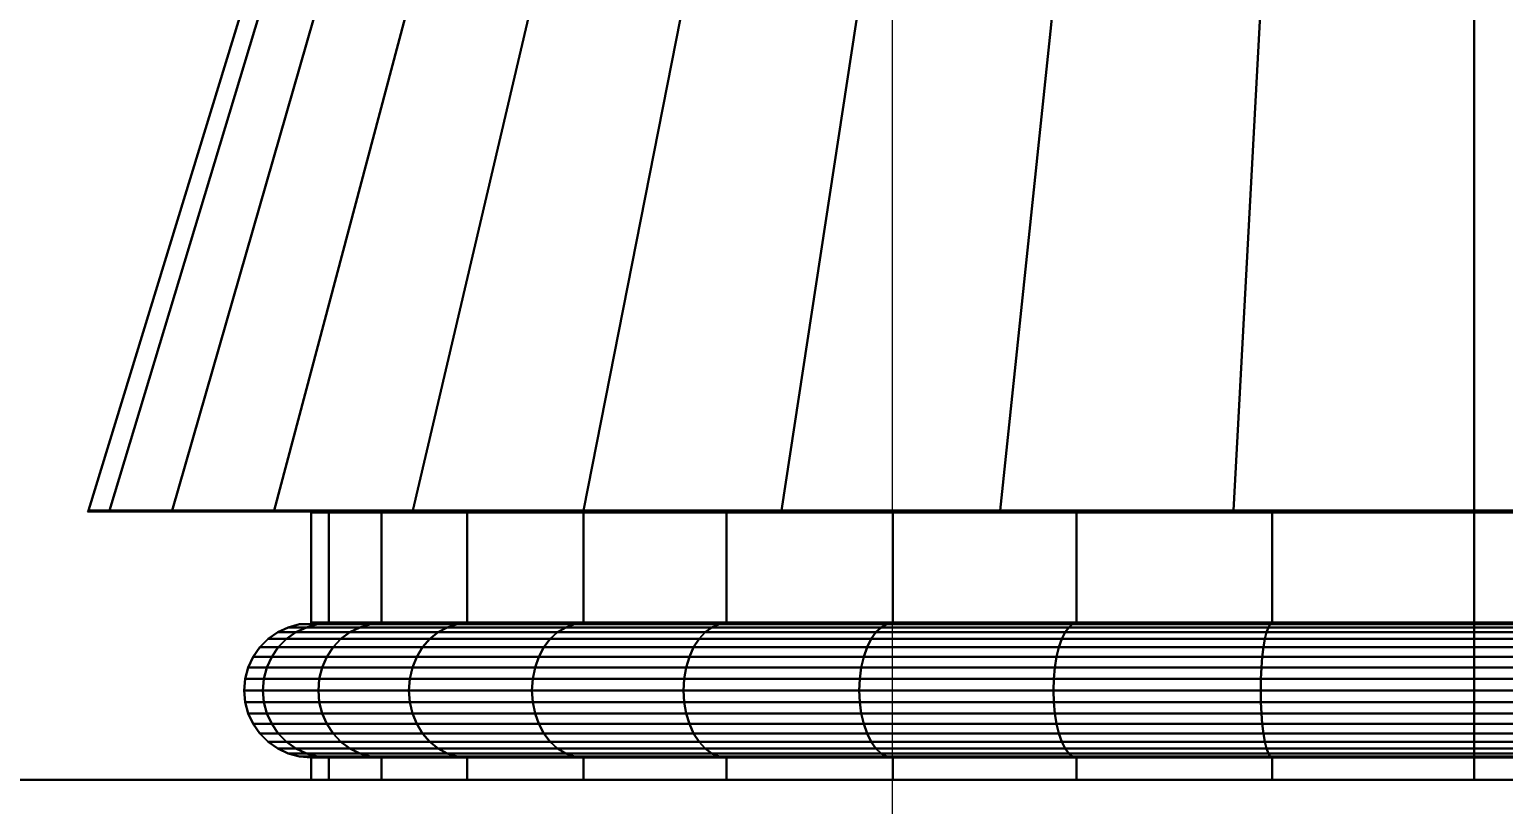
# Model space of a CAD drawing. Header units: millimetres. Extents: x 4647 to 73915, y -13612 to -8141.
# Drawn here: x 11935.33 to 11951.8, y -10366.32 to -10357.66 of the extents above; entities that cross this region are included whole.
import ezdxf
from ezdxf.enums import TextEntityAlignment as Align

# ---------------------------------------------------------------- set-up
doc = ezdxf.new("R2010")
doc.units = ezdxf.units.MM
doc.linetypes.add('Kropki i Kreski', pattern=[67.027776, 35.277777, -17.638888, 0, -14.111111])
doc.layers.add('a_wymiary', color=250, linetype='Continuous', lineweight=9)
doc.layers.add('Konstrukcja - Siatka mod_Nr_Pióra__1', color=7, linetype='Continuous', lineweight=5)
doc.layers.add('Konstrukcja - Ogólne', color=7, linetype='Continuous')
doc.layers.add('Konstrukcja - Siatka mod', color=7, linetype='Continuous')
doc.layers.add('Konstrukcja - Siatka mod_Nr_Pióra__4', color=7, linetype='Continuous', lineweight=5, true_color=0x029e21)
doc.styles.add('GENERATED_STYLE_1', font='arialbd.ttf')
doc.styles.get("Standard").update_dxf_attribs({"font": 'arial.ttf'})
doc.dimstyles.new('1-100', dxfattribs={"dimtxt": 13, "dimasz": 15, "dimexe": 10, "dimexo": 20, "dimgap": 5, "dimtad": 1, "dimdec": 1, "dimrnd": 0.5, "dimtxsty": 'Standard', "dimblk": 'ARCHTICK', "dimcen": 0.09, "dimdle": 10, "dimadec": 0, "dimazin": 0, "dimtfac": 1, "dimtdec": 1, "dimtofl": 0, "dimtmove": 0, "dimatfit": 3, "dimfxl": 10, "dimfxlon": 1, "dimtolj": 1, "dimtzin": 0, "dimarcsym": 0})

# ---------------------------------------------------------------- blocks, each defined once
blk = doc.blocks.new('Standardowy znacznik siatki_2')
at = {"layer": 'Konstrukcja - Siatka mod_Nr_Pióra__4', "linetype": 'Kropki i Kreski'}
blk.add_line((268.514, 0), (1533.183, 0), dxfattribs=at)
at = {"layer": 'Konstrukcja - Siatka mod_Nr_Pióra__1', "style": 'GENERATED_STYLE_1'}
blk.add_attdef('AC_MarkerText_1', text='', height=18, dxfattribs=at).set_placement((-28.887, -13.291), align=Align.BOTTOM_LEFT)
blk = doc.blocks.new('_ArchTick')
at = {"color": 0, "linetype": 'ByBlock', "const_width": 0.15}
blk.add_lwpolyline([(-0.5, -0.5), (0.5, 0.5)], dxfattribs=at)
blk = doc.blocks.new('*D802')
at = {"layer": 'a_wymiary', "color": 0, "lineweight": -2, "transparency": 16777216}
for p, q in [((11649.001, -10180.912), (11649.001, -10150.912)), ((12748.981, -10180.912), (12748.981, -10150.912)), ((11639.001, -10160.912), (12758.981, -10160.912))]:
    blk.add_line(p, q, dxfattribs=at)
at = {"layer": 'DEFPOINTS', "color": 0, "transparency": 16777216}
for p in [(12748.981, -10160.912), (11649.001, -10687.406), (12748.981, -10687.406)]:
    blk.add_point(p, dxfattribs=at)
at = {"layer": 'a_wymiary', "color": 0, "lineweight": -2, "transparency": 16777216, "xscale": 15, "yscale": 15, "zscale": 15, "rotation": 180}
blk.add_blockref('_ArchTick', (11649.001, -10160.912), dxfattribs=at)
at = {"layer": 'a_wymiary', "color": 0, "lineweight": -2, "transparency": 16777216, "xscale": 15, "yscale": 15, "zscale": 15}
blk.add_blockref('_ArchTick', (12748.981, -10160.912), dxfattribs=at)
at = {"layer": 'a_wymiary', "color": 0, "transparency": 16777216, "insert": (12198.991, -10149.275), "char_height": 13, "attachment_point": 5}
blk.add_mtext('\\A1;1100', dxfattribs=at)
blk = doc.blocks.new('*D803')
at = {"layer": 'a_wymiary', "color": 0, "lineweight": -2, "transparency": 16777216}
for p, q in [((11731.481, -10212.506), (11731.481, -10182.506)), ((12666.481, -10212.506), (12666.481, -10182.506)), ((11721.481, -10192.506), (12676.481, -10192.506))]:
    blk.add_line(p, q, dxfattribs=at)
at = {"layer": 'DEFPOINTS', "color": 0, "transparency": 16777216}
for p in [(12666.481, -10192.506), (11731.481, -10669.569), (12666.481, -10669.569)]:
    blk.add_point(p, dxfattribs=at)
at = {"layer": 'a_wymiary', "color": 0, "lineweight": -2, "transparency": 16777216, "xscale": 15, "yscale": 15, "zscale": 15, "rotation": 180}
blk.add_blockref('_ArchTick', (11731.481, -10192.506), dxfattribs=at)
at = {"layer": 'a_wymiary', "color": 0, "lineweight": -2, "transparency": 16777216, "xscale": 15, "yscale": 15, "zscale": 15}
blk.add_blockref('_ArchTick', (12666.481, -10192.506), dxfattribs=at)
at = {"layer": 'a_wymiary', "color": 0, "transparency": 16777216, "insert": (12198.981, -10180.864), "char_height": 13, "attachment_point": 5}
blk.add_mtext('\\A1;935', dxfattribs=at)

msp = doc.modelspace()

# ---------------------------------------------------------------- linework, layer by layer
for p, q in [((11939.967, -10350.054), (11935.987, -10363.034)), ((11940.142, -10350.054), (11936.222, -10363.034)), ((11936.222, -10363.034), (11940.142, -10350.054)), ((11940.661, -10350.054), (11936.921, -10363.034)), ((11936.921, -10363.034), (11940.661, -10350.054)), ((11941.509, -10350.054), (11938.062, -10363.034)), ((11938.062, -10363.034), (11941.509, -10350.054)), ((11942.659, -10350.054), (11939.611, -10363.034)), ((11939.611, -10363.034), (11942.659, -10350.054)), ((11944.078, -10350.054), (11941.52, -10363.034)), ((11941.52, -10363.034), (11944.078, -10350.054)), ((11945.722, -10350.054), (11943.732, -10363.034)), ((11943.732, -10363.034), (11945.722, -10350.054)), ((11947.54, -10350.054), (11946.179, -10363.034)), ((11946.179, -10363.034), (11947.54, -10350.054)), ((11948.787, -10363.034), (11949.478, -10350.054)), ((11949.478, -10350.054), (11948.787, -10363.034)), ((11951.477, -10363.034), (11951.477, -10350.054)), ((11951.477, -10350.054), (11951.477, -10363.034)), ((11935.987, -10363.034), (11935.977, -10363.044)), ((11935.977, -10363.044), (11936.212, -10363.044)), ((11936.222, -10363.034), (11935.987, -10363.034)), ((11935.987, -10363.034), (11936.222, -10363.034)), ((11936.222, -10363.034), (11936.212, -10363.044)), ((11936.212, -10363.044), (11936.222, -10363.034)), ((11936.212, -10363.044), (11936.911, -10363.044)), ((11936.921, -10363.034), (11936.222, -10363.034)), ((11936.222, -10363.034), (11936.921, -10363.034)), ((11936.921, -10363.034), (11936.911, -10363.044)), ((11936.911, -10363.044), (11936.921, -10363.034)), ((11936.911, -10363.044), (11938.053, -10363.044)), ((11938.062, -10363.034), (11936.921, -10363.034)), ((11936.921, -10363.034), (11938.062, -10363.034)), ((11938.062, -10363.034), (11938.053, -10363.044)), ((11938.053, -10363.044), (11938.062, -10363.034)), ((11938.053, -10363.044), (11939.603, -10363.044)), ((11939.611, -10363.034), (11938.062, -10363.034)), ((11938.062, -10363.034), (11939.611, -10363.034)), ((11938.674, -10363.044), (11938.477, -10363.044)), ((11938.477, -10363.044), (11938.477, -10363.054)), ((11938.674, -10363.054), (11938.477, -10363.054)), ((11938.477, -10363.054), (11938.477, -10364.284)), ((11938.477, -10363.054), (11938.674, -10363.054)), ((11939.261, -10363.044), (11938.674, -10363.044)), ((11938.674, -10363.044), (11938.674, -10363.054)), ((11938.674, -10363.054), (11938.674, -10363.044)), ((11939.261, -10363.054), (11938.674, -10363.054)), ((11938.674, -10363.054), (11938.674, -10364.284)), ((11938.674, -10364.284), (11938.674, -10363.054)), ((11938.674, -10363.054), (11939.261, -10363.054)), ((11940.218, -10363.044), (11939.261, -10363.044)), ((11939.261, -10363.044), (11939.261, -10363.054)), ((11939.261, -10363.054), (11939.261, -10363.044)), ((11940.218, -10363.054), (11939.261, -10363.054)), ((11939.261, -10363.054), (11939.261, -10364.284)), ((11939.261, -10364.284), (11939.261, -10363.054)), ((11939.261, -10363.054), (11940.218, -10363.054)), ((11939.611, -10363.034), (11939.603, -10363.044)), ((11939.603, -10363.044), (11939.611, -10363.034)), ((11939.603, -10363.044), (11941.513, -10363.044)), ((11941.52, -10363.034), (11939.611, -10363.034)), ((11939.611, -10363.034), (11941.52, -10363.034)), ((11941.518, -10363.044), (11940.218, -10363.044)), ((11940.218, -10363.044), (11940.218, -10363.054)), ((11940.218, -10363.054), (11940.218, -10363.044)), ((11941.518, -10363.054), (11940.218, -10363.054)), ((11940.218, -10363.054), (11940.218, -10364.284)), ((11940.218, -10364.284), (11940.218, -10363.054)), ((11940.218, -10363.054), (11941.518, -10363.054)), ((11941.52, -10363.034), (11941.513, -10363.044)), ((11941.513, -10363.044), (11941.52, -10363.034)), ((11941.513, -10363.044), (11943.727, -10363.044)), ((11943.12, -10363.044), (11941.518, -10363.044)), ((11941.518, -10363.044), (11941.518, -10363.054)), ((11941.518, -10363.054), (11941.518, -10363.044)), ((11943.12, -10363.054), (11941.518, -10363.054)), ((11941.518, -10363.054), (11941.518, -10364.284)), ((11941.518, -10364.284), (11941.518, -10363.054)), ((11941.518, -10363.054), (11943.12, -10363.054)), ((11943.732, -10363.034), (11941.52, -10363.034)), ((11941.52, -10363.034), (11943.732, -10363.034)), ((11944.977, -10363.044), (11943.12, -10363.044)), ((11943.12, -10363.044), (11943.12, -10363.054)), ((11943.12, -10363.054), (11943.12, -10363.044)), ((11944.977, -10363.054), (11943.12, -10363.054)), ((11943.12, -10363.054), (11943.12, -10364.284)), ((11943.12, -10364.284), (11943.12, -10363.054)), ((11943.12, -10363.054), (11944.977, -10363.054)), ((11943.732, -10363.034), (11943.727, -10363.044)), ((11943.727, -10363.044), (11943.732, -10363.034)), ((11943.727, -10363.044), (11946.175, -10363.044)), ((11946.179, -10363.034), (11943.732, -10363.034)), ((11943.732, -10363.034), (11946.179, -10363.034)), ((11947.03, -10363.044), (11944.977, -10363.044)), ((11944.977, -10363.044), (11944.977, -10363.054)), ((11944.977, -10363.054), (11944.977, -10363.044)), ((11947.03, -10363.054), (11944.977, -10363.054)), ((11944.977, -10363.054), (11944.977, -10364.284)), ((11944.977, -10364.284), (11944.977, -10363.054)), ((11944.977, -10363.054), (11947.03, -10363.054)), ((11946.179, -10363.034), (11946.175, -10363.044)), ((11946.175, -10363.044), (11946.179, -10363.034)), ((11946.175, -10363.044), (11948.785, -10363.044)), ((11948.787, -10363.034), (11946.179, -10363.034)), ((11946.179, -10363.034), (11948.787, -10363.034)), ((11949.219, -10363.044), (11947.03, -10363.044)), ((11947.03, -10363.044), (11947.03, -10363.054)), ((11947.03, -10363.054), (11947.03, -10363.044)), ((11949.219, -10363.054), (11947.03, -10363.054)), ((11947.03, -10363.054), (11947.03, -10364.284)), ((11947.03, -10364.284), (11947.03, -10363.054)), ((11947.03, -10363.054), (11949.219, -10363.054)), ((11948.785, -10363.044), (11948.787, -10363.034)), ((11948.787, -10363.034), (11948.785, -10363.044)), ((11948.785, -10363.044), (11951.477, -10363.044)), ((11951.477, -10363.034), (11948.787, -10363.034)), ((11948.787, -10363.034), (11951.477, -10363.034)), ((11949.219, -10363.054), (11949.219, -10363.044)), ((11951.477, -10363.044), (11949.219, -10363.044)), ((11949.219, -10363.044), (11949.219, -10363.054)), ((11949.219, -10364.284), (11949.219, -10363.054)), ((11951.477, -10363.054), (11949.219, -10363.054)), ((11949.219, -10363.054), (11949.219, -10364.284)), ((11949.219, -10363.054), (11951.477, -10363.054)), ((11951.477, -10363.044), (11951.477, -10363.034)), ((11954.166, -10363.034), (11951.477, -10363.034)), ((11951.477, -10363.034), (11951.477, -10363.044)), ((11951.477, -10363.034), (11954.166, -10363.034)), ((11951.477, -10363.054), (11951.477, -10363.044)), ((11953.734, -10363.044), (11951.477, -10363.044)), ((11951.477, -10363.044), (11951.477, -10363.054)), ((11951.477, -10363.044), (11954.168, -10363.044)), ((11951.477, -10364.284), (11951.477, -10363.054)), ((11953.734, -10363.054), (11951.477, -10363.054)), ((11951.477, -10363.054), (11951.477, -10364.284)), ((11951.477, -10363.054), (11953.734, -10363.054)), ((11938.346, -10364.305), (11938.22, -10364.339)), ((11938.467, -10364.304), (11938.346, -10364.305)), ((11938.546, -10364.305), (11938.346, -10364.305)), ((11938.346, -10364.305), (11938.546, -10364.305)), ((11938.546, -10364.305), (11938.422, -10364.339)), ((11938.422, -10364.339), (11938.546, -10364.305)), ((11938.477, -10364.294), (11938.467, -10364.304)), ((11938.664, -10364.304), (11938.467, -10364.304)), ((11938.467, -10364.304), (11938.664, -10364.304)), ((11938.674, -10364.284), (11938.477, -10364.284)), ((11938.477, -10364.284), (11938.477, -10364.294)), ((11938.477, -10364.284), (11938.674, -10364.284)), ((11938.674, -10364.294), (11938.477, -10364.294)), ((11938.477, -10364.294), (11938.674, -10364.294)), ((11938.664, -10364.304), (11938.546, -10364.305)), ((11938.546, -10364.305), (11938.664, -10364.304)), ((11939.138, -10364.305), (11938.546, -10364.305)), ((11938.546, -10364.305), (11939.138, -10364.305)), ((11938.674, -10364.294), (11938.664, -10364.304)), ((11938.664, -10364.304), (11938.674, -10364.294)), ((11939.251, -10364.304), (11938.664, -10364.304)), ((11938.664, -10364.304), (11939.251, -10364.304)), ((11939.261, -10364.284), (11938.674, -10364.284)), ((11938.674, -10364.284), (11938.674, -10364.294)), ((11938.674, -10364.294), (11938.674, -10364.284)), ((11938.674, -10364.284), (11939.261, -10364.284)), ((11939.261, -10364.294), (11938.674, -10364.294)), ((11938.674, -10364.294), (11939.261, -10364.294)), ((11939.138, -10364.305), (11939.02, -10364.339)), ((11939.02, -10364.339), (11939.138, -10364.305)), ((11939.251, -10364.304), (11939.138, -10364.305)), ((11939.138, -10364.305), (11939.251, -10364.304)), ((11940.106, -10364.305), (11939.138, -10364.305)), ((11939.138, -10364.305), (11940.106, -10364.305)), ((11939.261, -10364.294), (11939.251, -10364.304)), ((11939.251, -10364.304), (11939.261, -10364.294)), ((11940.21, -10364.304), (11939.251, -10364.304)), ((11939.251, -10364.304), (11940.21, -10364.304)), ((11940.218, -10364.284), (11939.261, -10364.284)), ((11939.261, -10364.284), (11939.261, -10364.294)), ((11939.261, -10364.294), (11939.261, -10364.284)), ((11939.261, -10364.284), (11940.218, -10364.284)), ((11940.218, -10364.294), (11939.261, -10364.294)), ((11939.261, -10364.294), (11940.218, -10364.294)), ((11940.106, -10364.305), (11939.996, -10364.339)), ((11939.996, -10364.339), (11940.106, -10364.305)), ((11940.21, -10364.304), (11940.106, -10364.305)), ((11940.106, -10364.305), (11940.21, -10364.304)), ((11941.418, -10364.305), (11940.106, -10364.305)), ((11940.106, -10364.305), (11941.418, -10364.305)), ((11940.218, -10364.294), (11940.21, -10364.304)), ((11940.21, -10364.304), (11940.218, -10364.294)), ((11941.51, -10364.304), (11940.21, -10364.304)), ((11940.21, -10364.304), (11941.51, -10364.304)), ((11941.518, -10364.284), (11940.218, -10364.284)), ((11940.218, -10364.284), (11940.218, -10364.294)), ((11940.218, -10364.294), (11940.218, -10364.284)), ((11940.218, -10364.284), (11941.518, -10364.284)), ((11941.518, -10364.294), (11940.218, -10364.294)), ((11940.218, -10364.294), (11941.518, -10364.294)), ((11941.418, -10364.305), (11941.322, -10364.339)), ((11941.322, -10364.339), (11941.418, -10364.305)), ((11941.51, -10364.304), (11941.418, -10364.305)), ((11941.418, -10364.305), (11941.51, -10364.304)), ((11943.037, -10364.305), (11941.418, -10364.305)), ((11941.418, -10364.305), (11943.037, -10364.305)), ((11941.518, -10364.294), (11941.51, -10364.304)), ((11941.51, -10364.304), (11941.518, -10364.294)), ((11943.114, -10364.304), (11941.51, -10364.304)), ((11941.51, -10364.304), (11943.114, -10364.304)), ((11943.12, -10364.284), (11941.518, -10364.284)), ((11941.518, -10364.284), (11941.518, -10364.294)), ((11941.518, -10364.294), (11941.518, -10364.284)), ((11941.518, -10364.284), (11943.12, -10364.284)), ((11943.12, -10364.294), (11941.518, -10364.294)), ((11941.518, -10364.294), (11943.12, -10364.294)), ((11943.037, -10364.305), (11942.956, -10364.339)), ((11942.956, -10364.339), (11943.037, -10364.305)), ((11943.114, -10364.304), (11943.037, -10364.305)), ((11943.037, -10364.305), (11943.114, -10364.304)), ((11944.912, -10364.305), (11943.037, -10364.305)), ((11943.037, -10364.305), (11944.912, -10364.305)), ((11943.12, -10364.294), (11943.114, -10364.304)), ((11943.114, -10364.304), (11943.12, -10364.294)), ((11944.972, -10364.304), (11943.114, -10364.304)), ((11943.114, -10364.304), (11944.972, -10364.304)), ((11944.977, -10364.284), (11943.12, -10364.284)), ((11943.12, -10364.284), (11943.12, -10364.294)), ((11943.12, -10364.294), (11943.12, -10364.284)), ((11943.12, -10364.284), (11944.977, -10364.284)), ((11944.977, -10364.294), (11943.12, -10364.294)), ((11943.12, -10364.294), (11944.977, -10364.294)), ((11944.912, -10364.305), (11944.848, -10364.339)), ((11944.848, -10364.339), (11944.912, -10364.305)), ((11944.972, -10364.304), (11944.912, -10364.305)), ((11944.912, -10364.305), (11944.972, -10364.304)), ((11946.986, -10364.305), (11944.912, -10364.305)), ((11944.912, -10364.305), (11946.986, -10364.305)), ((11944.977, -10364.294), (11944.972, -10364.304)), ((11944.972, -10364.304), (11944.977, -10364.294)), ((11947.027, -10364.304), (11944.972, -10364.304)), ((11944.972, -10364.304), (11947.027, -10364.304)), ((11947.03, -10364.284), (11944.977, -10364.284)), ((11944.977, -10364.284), (11944.977, -10364.294)), ((11944.977, -10364.294), (11944.977, -10364.284)), ((11944.977, -10364.284), (11947.03, -10364.284)), ((11947.03, -10364.294), (11944.977, -10364.294)), ((11944.977, -10364.294), (11947.03, -10364.294)), ((11946.986, -10364.305), (11946.943, -10364.339)), ((11946.943, -10364.339), (11946.986, -10364.305)), ((11947.027, -10364.304), (11946.986, -10364.305)), ((11946.986, -10364.305), (11947.027, -10364.304)), ((11949.197, -10364.305), (11946.986, -10364.305)), ((11946.986, -10364.305), (11949.197, -10364.305)), ((11947.03, -10364.294), (11947.027, -10364.304)), ((11947.027, -10364.304), (11947.03, -10364.294)), ((11949.217, -10364.304), (11947.027, -10364.304)), ((11947.027, -10364.304), (11949.217, -10364.304)), ((11949.219, -10364.284), (11947.03, -10364.284)), ((11947.03, -10364.284), (11947.03, -10364.294)), ((11947.03, -10364.294), (11947.03, -10364.284)), ((11947.03, -10364.284), (11949.219, -10364.284)), ((11949.219, -10364.294), (11947.03, -10364.294)), ((11947.03, -10364.294), (11949.219, -10364.294)), ((11949.175, -10364.339), (11949.197, -10364.305)), ((11949.197, -10364.305), (11949.175, -10364.339)), ((11949.197, -10364.305), (11949.217, -10364.304)), ((11949.217, -10364.304), (11949.197, -10364.305)), ((11951.477, -10364.305), (11949.197, -10364.305)), ((11949.197, -10364.305), (11951.477, -10364.305)), ((11949.217, -10364.304), (11949.219, -10364.294)), ((11949.219, -10364.294), (11949.217, -10364.304)), ((11951.477, -10364.304), (11949.217, -10364.304)), ((11949.217, -10364.304), (11951.477, -10364.304)), ((11949.219, -10364.294), (11949.219, -10364.284)), ((11951.477, -10364.284), (11949.219, -10364.284)), ((11949.219, -10364.284), (11949.219, -10364.294)), ((11949.219, -10364.284), (11951.477, -10364.284)), ((11951.477, -10364.294), (11949.219, -10364.294)), ((11949.219, -10364.294), (11951.477, -10364.294)), ((11951.477, -10364.294), (11951.477, -10364.284)), ((11953.734, -10364.284), (11951.477, -10364.284)), ((11951.477, -10364.284), (11951.477, -10364.294)), ((11951.477, -10364.284), (11953.734, -10364.284)), ((11951.477, -10364.304), (11951.477, -10364.294)), ((11953.734, -10364.294), (11951.477, -10364.294)), ((11951.477, -10364.294), (11951.477, -10364.304)), ((11951.477, -10364.294), (11953.734, -10364.294)), ((11951.477, -10364.305), (11951.477, -10364.304)), ((11953.736, -10364.304), (11951.477, -10364.304)), ((11951.477, -10364.304), (11951.477, -10364.305)), ((11951.477, -10364.304), (11953.736, -10364.304)), ((11951.477, -10364.339), (11951.477, -10364.305)), ((11953.757, -10364.305), (11951.477, -10364.305)), ((11951.477, -10364.305), (11951.477, -10364.339)), ((11951.477, -10364.305), (11953.757, -10364.305)), ((11937.995, -10364.469), (11937.902, -10364.561)), ((11938.102, -10364.394), (11937.995, -10364.469)), ((11937.995, -10364.469), (11938.199, -10364.469)), ((11938.199, -10364.469), (11937.995, -10364.469)), ((11938.22, -10364.339), (11938.102, -10364.394)), ((11938.102, -10364.394), (11938.305, -10364.394)), ((11938.305, -10364.394), (11938.102, -10364.394)), ((11938.108, -10364.561), (11938.199, -10364.469)), ((11938.199, -10364.469), (11938.108, -10364.561)), ((11938.199, -10364.469), (11938.305, -10364.394)), ((11938.305, -10364.394), (11938.199, -10364.469)), ((11938.199, -10364.469), (11938.808, -10364.469)), ((11938.808, -10364.469), (11938.199, -10364.469)), ((11938.422, -10364.339), (11938.22, -10364.339)), ((11938.22, -10364.339), (11938.422, -10364.339)), ((11938.305, -10364.394), (11938.422, -10364.339)), ((11938.422, -10364.339), (11938.305, -10364.394)), ((11938.305, -10364.394), (11938.908, -10364.394)), ((11938.908, -10364.394), (11938.305, -10364.394)), ((11939.02, -10364.339), (11938.422, -10364.339)), ((11938.422, -10364.339), (11939.02, -10364.339)), ((11938.721, -10364.561), (11938.808, -10364.469)), ((11938.808, -10364.469), (11938.721, -10364.561)), ((11938.808, -10364.469), (11938.908, -10364.394)), ((11938.908, -10364.394), (11938.808, -10364.469)), ((11938.808, -10364.469), (11939.801, -10364.469)), ((11939.801, -10364.469), (11938.808, -10364.469)), ((11938.908, -10364.394), (11939.02, -10364.339)), ((11939.02, -10364.339), (11938.908, -10364.394)), ((11938.908, -10364.394), (11939.894, -10364.394)), ((11939.894, -10364.394), (11938.908, -10364.394)), ((11939.996, -10364.339), (11939.02, -10364.339)), ((11939.02, -10364.339), (11939.996, -10364.339)), ((11939.721, -10364.561), (11939.801, -10364.469)), ((11939.801, -10364.469), (11939.721, -10364.561)), ((11939.801, -10364.469), (11939.894, -10364.394)), ((11939.894, -10364.394), (11939.801, -10364.469)), ((11939.801, -10364.469), (11941.149, -10364.469)), ((11941.149, -10364.469), (11939.801, -10364.469)), ((11939.894, -10364.394), (11939.996, -10364.339)), ((11939.996, -10364.339), (11939.894, -10364.394)), ((11939.894, -10364.394), (11941.231, -10364.394)), ((11941.231, -10364.394), (11939.894, -10364.394)), ((11941.322, -10364.339), (11939.996, -10364.339)), ((11939.996, -10364.339), (11941.322, -10364.339)), ((11941.078, -10364.561), (11941.149, -10364.469)), ((11941.149, -10364.469), (11941.078, -10364.561)), ((11941.149, -10364.469), (11941.231, -10364.394)), ((11941.231, -10364.394), (11941.149, -10364.469)), ((11941.149, -10364.469), (11942.811, -10364.469)), ((11942.811, -10364.469), (11941.149, -10364.469)), ((11941.231, -10364.394), (11941.322, -10364.339)), ((11941.322, -10364.339), (11941.231, -10364.394)), ((11941.231, -10364.394), (11942.879, -10364.394)), ((11942.879, -10364.394), (11941.231, -10364.394)), ((11942.956, -10364.339), (11941.322, -10364.339)), ((11941.322, -10364.339), (11942.956, -10364.339)), ((11942.751, -10364.561), (11942.811, -10364.469)), ((11942.811, -10364.469), (11942.751, -10364.561)), ((11942.811, -10364.469), (11942.879, -10364.394)), ((11942.879, -10364.394), (11942.811, -10364.469)), ((11942.811, -10364.469), (11944.736, -10364.469)), ((11944.736, -10364.469), (11942.811, -10364.469)), ((11942.879, -10364.394), (11942.956, -10364.339)), ((11942.956, -10364.339), (11942.879, -10364.394)), ((11942.879, -10364.394), (11944.789, -10364.394)), ((11944.789, -10364.394), (11942.879, -10364.394)), ((11944.848, -10364.339), (11942.956, -10364.339)), ((11942.956, -10364.339), (11944.848, -10364.339)), ((11944.689, -10364.561), (11944.736, -10364.469)), ((11944.736, -10364.469), (11944.689, -10364.561)), ((11944.736, -10364.469), (11944.789, -10364.394)), ((11944.789, -10364.394), (11944.736, -10364.469)), ((11944.736, -10364.469), (11946.866, -10364.469)), ((11946.866, -10364.469), (11944.736, -10364.469)), ((11944.789, -10364.394), (11944.848, -10364.339)), ((11944.848, -10364.339), (11944.789, -10364.394)), ((11944.789, -10364.394), (11946.902, -10364.394)), ((11946.902, -10364.394), (11944.789, -10364.394)), ((11946.943, -10364.339), (11944.848, -10364.339)), ((11944.848, -10364.339), (11946.943, -10364.339)), ((11946.834, -10364.561), (11946.866, -10364.469)), ((11946.866, -10364.469), (11946.834, -10364.561)), ((11946.866, -10364.469), (11946.902, -10364.394)), ((11946.902, -10364.394), (11946.866, -10364.469)), ((11946.866, -10364.469), (11949.136, -10364.469)), ((11949.136, -10364.469), (11946.866, -10364.469)), ((11946.902, -10364.394), (11946.943, -10364.339)), ((11946.943, -10364.339), (11946.902, -10364.394)), ((11946.902, -10364.394), (11949.154, -10364.394)), ((11949.154, -10364.394), (11946.902, -10364.394)), ((11949.175, -10364.339), (11946.943, -10364.339)), ((11946.943, -10364.339), (11949.175, -10364.339)), ((11949.119, -10364.561), (11949.136, -10364.469)), ((11949.136, -10364.469), (11949.119, -10364.561)), ((11949.136, -10364.469), (11949.154, -10364.394)), ((11949.154, -10364.394), (11949.136, -10364.469)), ((11949.136, -10364.469), (11951.477, -10364.469)), ((11951.477, -10364.469), (11949.136, -10364.469)), ((11949.154, -10364.394), (11949.175, -10364.339)), ((11949.175, -10364.339), (11949.154, -10364.394)), ((11949.154, -10364.394), (11951.477, -10364.394)), ((11951.477, -10364.394), (11949.154, -10364.394)), ((11951.477, -10364.339), (11949.175, -10364.339)), ((11949.175, -10364.339), (11951.477, -10364.339)), ((11951.477, -10364.394), (11951.477, -10364.339)), ((11953.779, -10364.339), (11951.477, -10364.339)), ((11951.477, -10364.339), (11951.477, -10364.394)), ((11951.477, -10364.339), (11953.779, -10364.339)), ((11951.477, -10364.394), (11953.799, -10364.394)), ((11951.477, -10364.469), (11951.477, -10364.394)), ((11953.799, -10364.394), (11951.477, -10364.394)), ((11951.477, -10364.394), (11951.477, -10364.469)), ((11951.477, -10364.469), (11953.818, -10364.469)), ((11951.477, -10364.561), (11951.477, -10364.469)), ((11953.818, -10364.469), (11951.477, -10364.469)), ((11951.477, -10364.469), (11951.477, -10364.561)), ((11937.902, -10364.561), (11937.827, -10364.669)), ((11937.902, -10364.561), (11938.108, -10364.561)), ((11938.108, -10364.561), (11937.902, -10364.561)), ((11938.035, -10364.669), (11938.108, -10364.561)), ((11938.108, -10364.561), (11938.035, -10364.669)), ((11938.108, -10364.561), (11938.721, -10364.561)), ((11938.721, -10364.561), (11938.108, -10364.561)), ((11938.65, -10364.669), (11938.721, -10364.561)), ((11938.721, -10364.561), (11938.65, -10364.669)), ((11938.721, -10364.561), (11939.721, -10364.561)), ((11939.721, -10364.561), (11938.721, -10364.561)), ((11939.656, -10364.669), (11939.721, -10364.561)), ((11939.721, -10364.561), (11939.656, -10364.669)), ((11939.721, -10364.561), (11941.078, -10364.561)), ((11941.078, -10364.561), (11939.721, -10364.561)), ((11941.021, -10364.669), (11941.078, -10364.561)), ((11941.078, -10364.561), (11941.021, -10364.669)), ((11941.078, -10364.561), (11942.751, -10364.561)), ((11942.751, -10364.561), (11941.078, -10364.561)), ((11942.703, -10364.669), (11942.751, -10364.561)), ((11942.751, -10364.561), (11942.703, -10364.669)), ((11942.751, -10364.561), (11944.689, -10364.561)), ((11944.689, -10364.561), (11942.751, -10364.561)), ((11944.652, -10364.669), (11944.689, -10364.561)), ((11944.689, -10364.561), (11944.652, -10364.669)), ((11944.689, -10364.561), (11946.834, -10364.561)), ((11946.834, -10364.561), (11944.689, -10364.561)), ((11946.808, -10364.669), (11946.834, -10364.561)), ((11946.834, -10364.561), (11946.808, -10364.669)), ((11946.834, -10364.561), (11949.119, -10364.561)), ((11949.119, -10364.561), (11946.834, -10364.561)), ((11949.106, -10364.669), (11949.119, -10364.561)), ((11949.119, -10364.561), (11949.106, -10364.669)), ((11949.119, -10364.561), (11951.477, -10364.561)), ((11951.477, -10364.561), (11949.119, -10364.561)), ((11951.477, -10364.561), (11953.834, -10364.561)), ((11951.477, -10364.669), (11951.477, -10364.561)), ((11953.834, -10364.561), (11951.477, -10364.561)), ((11951.477, -10364.561), (11951.477, -10364.669)), ((11937.772, -10364.787), (11937.738, -10364.913)), ((11937.827, -10364.669), (11937.772, -10364.787)), ((11937.772, -10364.787), (11937.98, -10364.787)), ((11937.98, -10364.787), (11937.772, -10364.787)), ((11937.827, -10364.669), (11938.035, -10364.669)), ((11938.035, -10364.669), (11937.827, -10364.669)), ((11937.947, -10364.913), (11937.98, -10364.787)), ((11937.98, -10364.787), (11937.947, -10364.913)), ((11937.98, -10364.787), (11938.035, -10364.669)), ((11938.035, -10364.669), (11937.98, -10364.787)), ((11937.98, -10364.787), (11938.598, -10364.787)), ((11938.598, -10364.787), (11937.98, -10364.787)), ((11938.035, -10364.669), (11938.65, -10364.669)), ((11938.65, -10364.669), (11938.035, -10364.669)), ((11938.567, -10364.913), (11938.598, -10364.787)), ((11938.598, -10364.787), (11938.567, -10364.913)), ((11938.598, -10364.787), (11938.65, -10364.669)), ((11938.65, -10364.669), (11938.598, -10364.787)), ((11938.598, -10364.787), (11939.608, -10364.787)), ((11939.608, -10364.787), (11938.598, -10364.787)), ((11938.65, -10364.669), (11939.656, -10364.669)), ((11939.656, -10364.669), (11938.65, -10364.669)), ((11939.579, -10364.913), (11939.608, -10364.787)), ((11939.608, -10364.787), (11939.579, -10364.913)), ((11939.608, -10364.787), (11939.656, -10364.669)), ((11939.656, -10364.669), (11939.608, -10364.787)), ((11939.608, -10364.787), (11940.978, -10364.787)), ((11940.978, -10364.787), (11939.608, -10364.787)), ((11939.656, -10364.669), (11941.021, -10364.669)), ((11941.021, -10364.669), (11939.656, -10364.669)), ((11940.952, -10364.913), (11940.978, -10364.787)), ((11940.978, -10364.787), (11940.952, -10364.913)), ((11940.978, -10364.787), (11941.021, -10364.669)), ((11941.021, -10364.669), (11940.978, -10364.787)), ((11940.978, -10364.787), (11942.667, -10364.787)), ((11942.667, -10364.787), (11940.978, -10364.787)), ((11941.021, -10364.669), (11942.703, -10364.669)), ((11942.703, -10364.669), (11941.021, -10364.669)), ((11942.646, -10364.913), (11942.667, -10364.787)), ((11942.667, -10364.787), (11942.646, -10364.913)), ((11942.667, -10364.787), (11942.703, -10364.669)), ((11942.703, -10364.669), (11942.667, -10364.787)), ((11942.667, -10364.787), (11944.624, -10364.787)), ((11944.624, -10364.787), (11942.667, -10364.787)), ((11942.703, -10364.669), (11944.652, -10364.669)), ((11944.652, -10364.669), (11942.703, -10364.669)), ((11944.607, -10364.913), (11944.624, -10364.787)), ((11944.624, -10364.787), (11944.607, -10364.913)), ((11944.624, -10364.787), (11944.652, -10364.669)), ((11944.652, -10364.669), (11944.624, -10364.787)), ((11944.624, -10364.787), (11946.789, -10364.787)), ((11946.789, -10364.787), (11944.624, -10364.787)), ((11944.652, -10364.669), (11946.808, -10364.669)), ((11946.808, -10364.669), (11944.652, -10364.669)), ((11946.778, -10364.913), (11946.789, -10364.787)), ((11946.789, -10364.787), (11946.778, -10364.913)), ((11946.789, -10364.787), (11946.808, -10364.669)), ((11946.808, -10364.669), (11946.789, -10364.787)), ((11946.789, -10364.787), (11949.097, -10364.787)), ((11949.097, -10364.787), (11946.789, -10364.787)), ((11946.808, -10364.669), (11949.106, -10364.669)), ((11949.106, -10364.669), (11946.808, -10364.669)), ((11949.091, -10364.913), (11949.097, -10364.787)), ((11949.097, -10364.787), (11949.091, -10364.913)), ((11949.097, -10364.787), (11949.106, -10364.669)), ((11949.106, -10364.669), (11949.097, -10364.787)), ((11949.097, -10364.787), (11951.477, -10364.787)), ((11951.477, -10364.787), (11949.097, -10364.787)), ((11949.106, -10364.669), (11951.477, -10364.669)), ((11951.477, -10364.669), (11949.106, -10364.669)), ((11951.477, -10364.669), (11953.847, -10364.669)), ((11951.477, -10364.787), (11951.477, -10364.669)), ((11953.847, -10364.669), (11951.477, -10364.669)), ((11951.477, -10364.669), (11951.477, -10364.787)), ((11951.477, -10364.787), (11953.856, -10364.787)), ((11951.477, -10364.913), (11951.477, -10364.787)), ((11953.856, -10364.787), (11951.477, -10364.787)), ((11951.477, -10364.787), (11951.477, -10364.913)), ((11937.738, -10364.913), (11937.727, -10365.044)), ((11937.738, -10364.913), (11937.947, -10364.913)), ((11937.947, -10364.913), (11937.738, -10364.913)), ((11937.936, -10365.044), (11937.947, -10364.913)), ((11937.947, -10364.913), (11937.936, -10365.044)), ((11937.947, -10364.913), (11938.567, -10364.913)), ((11938.567, -10364.913), (11937.947, -10364.913)), ((11938.556, -10365.044), (11938.567, -10364.913)), ((11938.567, -10364.913), (11938.556, -10365.044)), ((11938.567, -10364.913), (11939.579, -10364.913)), ((11939.579, -10364.913), (11938.567, -10364.913)), ((11939.569, -10365.044), (11939.579, -10364.913)), ((11939.579, -10364.913), (11939.569, -10365.044)), ((11939.579, -10364.913), (11940.952, -10364.913)), ((11940.952, -10364.913), (11939.579, -10364.913)), ((11940.944, -10365.044), (11940.952, -10364.913)), ((11940.952, -10364.913), (11940.944, -10365.044)), ((11940.952, -10364.913), (11942.646, -10364.913)), ((11942.646, -10364.913), (11940.952, -10364.913)), ((11942.638, -10365.044), (11942.646, -10364.913)), ((11942.646, -10364.913), (11942.638, -10365.044)), ((11942.646, -10364.913), (11944.607, -10364.913)), ((11944.607, -10364.913), (11942.646, -10364.913)), ((11944.602, -10365.044), (11944.607, -10364.913)), ((11944.607, -10364.913), (11944.602, -10365.044)), ((11944.607, -10364.913), (11946.778, -10364.913)), ((11946.778, -10364.913), (11944.607, -10364.913)), ((11946.774, -10365.044), (11946.778, -10364.913)), ((11946.778, -10364.913), (11946.774, -10365.044)), ((11946.778, -10364.913), (11949.091, -10364.913)), ((11949.091, -10364.913), (11946.778, -10364.913)), ((11949.089, -10365.044), (11949.091, -10364.913)), ((11949.091, -10364.913), (11949.089, -10365.044)), ((11949.091, -10364.913), (11951.477, -10364.913)), ((11951.477, -10364.913), (11949.091, -10364.913)), ((11951.477, -10364.913), (11953.862, -10364.913)), ((11951.477, -10365.044), (11951.477, -10364.913)), ((11953.862, -10364.913), (11951.477, -10364.913)), ((11951.477, -10364.913), (11951.477, -10365.044)), ((11937.727, -10365.044), (11937.936, -10365.044)), ((11937.936, -10365.044), (11937.727, -10365.044)), ((11937.727, -10365.044), (11937.738, -10365.174)), ((11937.936, -10365.044), (11938.556, -10365.044)), ((11937.947, -10365.174), (11937.936, -10365.044)), ((11938.556, -10365.044), (11937.936, -10365.044)), ((11937.936, -10365.044), (11937.947, -10365.174)), ((11938.556, -10365.044), (11939.569, -10365.044)), ((11938.567, -10365.174), (11938.556, -10365.044)), ((11939.569, -10365.044), (11938.556, -10365.044)), ((11938.556, -10365.044), (11938.567, -10365.174)), ((11939.569, -10365.044), (11940.944, -10365.044)), ((11939.579, -10365.174), (11939.569, -10365.044)), ((11940.944, -10365.044), (11939.569, -10365.044)), ((11939.569, -10365.044), (11939.579, -10365.174)), ((11940.944, -10365.044), (11942.638, -10365.044)), ((11940.952, -10365.174), (11940.944, -10365.044)), ((11942.638, -10365.044), (11940.944, -10365.044)), ((11940.944, -10365.044), (11940.952, -10365.174)), ((11942.638, -10365.044), (11944.602, -10365.044)), ((11942.646, -10365.174), (11942.638, -10365.044)), ((11944.602, -10365.044), (11942.638, -10365.044)), ((11942.638, -10365.044), (11942.646, -10365.174)), ((11944.602, -10365.044), (11946.774, -10365.044)), ((11944.607, -10365.174), (11944.602, -10365.044)), ((11946.774, -10365.044), (11944.602, -10365.044)), ((11944.602, -10365.044), (11944.607, -10365.174)), ((11946.774, -10365.044), (11949.089, -10365.044)), ((11946.778, -10365.174), (11946.774, -10365.044)), ((11949.089, -10365.044), (11946.774, -10365.044)), ((11946.774, -10365.044), (11946.778, -10365.174)), ((11949.089, -10365.044), (11951.477, -10365.044)), ((11949.091, -10365.174), (11949.089, -10365.044)), ((11951.477, -10365.044), (11949.089, -10365.044)), ((11949.089, -10365.044), (11949.091, -10365.174)), ((11951.477, -10365.044), (11953.864, -10365.044)), ((11951.477, -10365.174), (11951.477, -10365.044)), ((11953.864, -10365.044), (11951.477, -10365.044)), ((11951.477, -10365.044), (11951.477, -10365.174)), ((11937.738, -10365.174), (11937.947, -10365.174)), ((11937.947, -10365.174), (11937.738, -10365.174)), ((11937.738, -10365.174), (11937.772, -10365.3)), ((11937.772, -10365.3), (11937.98, -10365.3)), ((11937.98, -10365.3), (11937.772, -10365.3)), ((11937.772, -10365.3), (11937.827, -10365.419)), ((11937.947, -10365.174), (11938.567, -10365.174)), ((11937.98, -10365.3), (11937.947, -10365.174)), ((11938.567, -10365.174), (11937.947, -10365.174)), ((11937.947, -10365.174), (11937.98, -10365.3)), ((11937.98, -10365.3), (11938.598, -10365.3)), ((11938.035, -10365.419), (11937.98, -10365.3)), ((11938.598, -10365.3), (11937.98, -10365.3)), ((11937.98, -10365.3), (11938.035, -10365.419)), ((11938.567, -10365.174), (11939.579, -10365.174)), ((11938.598, -10365.3), (11938.567, -10365.174)), ((11939.579, -10365.174), (11938.567, -10365.174)), ((11938.567, -10365.174), (11938.598, -10365.3)), ((11938.598, -10365.3), (11939.608, -10365.3)), ((11938.65, -10365.419), (11938.598, -10365.3)), ((11939.608, -10365.3), (11938.598, -10365.3)), ((11938.598, -10365.3), (11938.65, -10365.419)), ((11939.579, -10365.174), (11940.952, -10365.174)), ((11939.608, -10365.3), (11939.579, -10365.174)), ((11940.952, -10365.174), (11939.579, -10365.174)), ((11939.579, -10365.174), (11939.608, -10365.3)), ((11939.608, -10365.3), (11940.978, -10365.3)), ((11939.656, -10365.419), (11939.608, -10365.3)), ((11940.978, -10365.3), (11939.608, -10365.3)), ((11939.608, -10365.3), (11939.656, -10365.419)), ((11940.952, -10365.174), (11942.646, -10365.174)), ((11940.978, -10365.3), (11940.952, -10365.174)), ((11942.646, -10365.174), (11940.952, -10365.174)), ((11940.952, -10365.174), (11940.978, -10365.3)), ((11940.978, -10365.3), (11942.667, -10365.3)), ((11941.021, -10365.419), (11940.978, -10365.3)), ((11942.667, -10365.3), (11940.978, -10365.3)), ((11940.978, -10365.3), (11941.021, -10365.419)), ((11942.646, -10365.174), (11944.607, -10365.174)), ((11942.667, -10365.3), (11942.646, -10365.174)), ((11944.607, -10365.174), (11942.646, -10365.174)), ((11942.646, -10365.174), (11942.667, -10365.3)), ((11942.667, -10365.3), (11944.624, -10365.3)), ((11942.703, -10365.419), (11942.667, -10365.3)), ((11944.624, -10365.3), (11942.667, -10365.3)), ((11942.667, -10365.3), (11942.703, -10365.419)), ((11944.607, -10365.174), (11946.778, -10365.174)), ((11944.624, -10365.3), (11944.607, -10365.174)), ((11946.778, -10365.174), (11944.607, -10365.174)), ((11944.607, -10365.174), (11944.624, -10365.3)), ((11944.624, -10365.3), (11946.789, -10365.3)), ((11944.652, -10365.419), (11944.624, -10365.3)), ((11946.789, -10365.3), (11944.624, -10365.3)), ((11944.624, -10365.3), (11944.652, -10365.419)), ((11946.778, -10365.174), (11949.091, -10365.174)), ((11946.789, -10365.3), (11946.778, -10365.174)), ((11949.091, -10365.174), (11946.778, -10365.174)), ((11946.778, -10365.174), (11946.789, -10365.3)), ((11946.789, -10365.3), (11949.097, -10365.3)), ((11946.808, -10365.419), (11946.789, -10365.3)), ((11949.097, -10365.3), (11946.789, -10365.3)), ((11946.789, -10365.3), (11946.808, -10365.419)), ((11949.091, -10365.174), (11951.477, -10365.174)), ((11949.097, -10365.3), (11949.091, -10365.174)), ((11951.477, -10365.174), (11949.091, -10365.174)), ((11949.091, -10365.174), (11949.097, -10365.3)), ((11949.097, -10365.3), (11951.477, -10365.3)), ((11949.106, -10365.419), (11949.097, -10365.3)), ((11951.477, -10365.3), (11949.097, -10365.3)), ((11949.097, -10365.3), (11949.106, -10365.419)), ((11951.477, -10365.174), (11953.862, -10365.174)), ((11951.477, -10365.3), (11951.477, -10365.174)), ((11953.862, -10365.174), (11951.477, -10365.174)), ((11951.477, -10365.174), (11951.477, -10365.3)), ((11951.477, -10365.3), (11953.856, -10365.3)), ((11951.477, -10365.419), (11951.477, -10365.3)), ((11953.856, -10365.3), (11951.477, -10365.3)), ((11951.477, -10365.3), (11951.477, -10365.419)), ((11937.827, -10365.419), (11938.035, -10365.419)), ((11938.035, -10365.419), (11937.827, -10365.419)), ((11937.827, -10365.419), (11937.902, -10365.526)), ((11938.035, -10365.419), (11938.65, -10365.419)), ((11938.108, -10365.526), (11938.035, -10365.419)), ((11938.65, -10365.419), (11938.035, -10365.419)), ((11938.035, -10365.419), (11938.108, -10365.526)), ((11938.65, -10365.419), (11939.656, -10365.419)), ((11938.721, -10365.526), (11938.65, -10365.419)), ((11939.656, -10365.419), (11938.65, -10365.419)), ((11938.65, -10365.419), (11938.721, -10365.526)), ((11939.656, -10365.419), (11941.021, -10365.419)), ((11939.721, -10365.526), (11939.656, -10365.419)), ((11941.021, -10365.419), (11939.656, -10365.419)), ((11939.656, -10365.419), (11939.721, -10365.526)), ((11941.021, -10365.419), (11942.703, -10365.419)), ((11941.078, -10365.526), (11941.021, -10365.419)), ((11942.703, -10365.419), (11941.021, -10365.419)), ((11941.021, -10365.419), (11941.078, -10365.526)), ((11942.703, -10365.419), (11944.652, -10365.419)), ((11942.751, -10365.526), (11942.703, -10365.419)), ((11944.652, -10365.419), (11942.703, -10365.419)), ((11942.703, -10365.419), (11942.751, -10365.526)), ((11944.652, -10365.419), (11946.808, -10365.419)), ((11944.689, -10365.526), (11944.652, -10365.419)), ((11946.808, -10365.419), (11944.652, -10365.419)), ((11944.652, -10365.419), (11944.689, -10365.526)), ((11946.808, -10365.419), (11949.106, -10365.419)), ((11946.834, -10365.526), (11946.808, -10365.419)), ((11949.106, -10365.419), (11946.808, -10365.419)), ((11946.808, -10365.419), (11946.834, -10365.526)), ((11949.106, -10365.419), (11951.477, -10365.419)), ((11949.119, -10365.526), (11949.106, -10365.419)), ((11951.477, -10365.419), (11949.106, -10365.419)), ((11949.106, -10365.419), (11949.119, -10365.526)), ((11951.477, -10365.419), (11953.847, -10365.419)), ((11951.477, -10365.526), (11951.477, -10365.419)), ((11953.847, -10365.419), (11951.477, -10365.419)), ((11951.477, -10365.419), (11951.477, -10365.526)), ((11937.902, -10365.526), (11938.108, -10365.526)), ((11938.108, -10365.526), (11937.902, -10365.526)), ((11937.902, -10365.526), (11937.995, -10365.618)), ((11937.995, -10365.618), (11938.199, -10365.618)), ((11938.199, -10365.618), (11937.995, -10365.618)), ((11937.995, -10365.618), (11938.102, -10365.693)), ((11938.108, -10365.526), (11938.721, -10365.526)), ((11938.199, -10365.618), (11938.108, -10365.526)), ((11938.721, -10365.526), (11938.108, -10365.526)), ((11938.108, -10365.526), (11938.199, -10365.618)), ((11938.199, -10365.618), (11938.808, -10365.618)), ((11938.305, -10365.693), (11938.199, -10365.618)), ((11938.808, -10365.618), (11938.199, -10365.618)), ((11938.199, -10365.618), (11938.305, -10365.693)), ((11938.721, -10365.526), (11939.721, -10365.526)), ((11938.808, -10365.618), (11938.721, -10365.526)), ((11939.721, -10365.526), (11938.721, -10365.526)), ((11938.721, -10365.526), (11938.808, -10365.618)), ((11938.808, -10365.618), (11939.801, -10365.618)), ((11938.908, -10365.693), (11938.808, -10365.618)), ((11939.801, -10365.618), (11938.808, -10365.618)), ((11938.808, -10365.618), (11938.908, -10365.693)), ((11939.721, -10365.526), (11941.078, -10365.526)), ((11939.801, -10365.618), (11939.721, -10365.526)), ((11941.078, -10365.526), (11939.721, -10365.526)), ((11939.721, -10365.526), (11939.801, -10365.618)), ((11939.801, -10365.618), (11941.149, -10365.618)), ((11939.894, -10365.693), (11939.801, -10365.618)), ((11941.149, -10365.618), (11939.801, -10365.618)), ((11939.801, -10365.618), (11939.894, -10365.693)), ((11941.078, -10365.526), (11942.751, -10365.526)), ((11941.149, -10365.618), (11941.078, -10365.526)), ((11942.751, -10365.526), (11941.078, -10365.526)), ((11941.078, -10365.526), (11941.149, -10365.618)), ((11941.149, -10365.618), (11942.811, -10365.618)), ((11941.231, -10365.693), (11941.149, -10365.618)), ((11942.811, -10365.618), (11941.149, -10365.618)), ((11941.149, -10365.618), (11941.231, -10365.693)), ((11942.751, -10365.526), (11944.689, -10365.526)), ((11942.811, -10365.618), (11942.751, -10365.526)), ((11944.689, -10365.526), (11942.751, -10365.526)), ((11942.751, -10365.526), (11942.811, -10365.618)), ((11942.811, -10365.618), (11944.736, -10365.618)), ((11942.879, -10365.693), (11942.811, -10365.618)), ((11944.736, -10365.618), (11942.811, -10365.618)), ((11942.811, -10365.618), (11942.879, -10365.693)), ((11944.689, -10365.526), (11946.834, -10365.526)), ((11944.736, -10365.618), (11944.689, -10365.526)), ((11946.834, -10365.526), (11944.689, -10365.526)), ((11944.689, -10365.526), (11944.736, -10365.618)), ((11944.736, -10365.618), (11946.866, -10365.618)), ((11944.789, -10365.693), (11944.736, -10365.618)), ((11946.866, -10365.618), (11944.736, -10365.618)), ((11944.736, -10365.618), (11944.789, -10365.693)), ((11946.834, -10365.526), (11949.119, -10365.526)), ((11946.866, -10365.618), (11946.834, -10365.526)), ((11949.119, -10365.526), (11946.834, -10365.526)), ((11946.834, -10365.526), (11946.866, -10365.618)), ((11946.866, -10365.618), (11949.136, -10365.618)), ((11946.902, -10365.693), (11946.866, -10365.618)), ((11949.136, -10365.618), (11946.866, -10365.618)), ((11946.866, -10365.618), (11946.902, -10365.693)), ((11949.119, -10365.526), (11951.477, -10365.526)), ((11949.136, -10365.618), (11949.119, -10365.526)), ((11951.477, -10365.526), (11949.119, -10365.526)), ((11949.119, -10365.526), (11949.136, -10365.618)), ((11949.136, -10365.618), (11951.477, -10365.618)), ((11949.154, -10365.693), (11949.136, -10365.618)), ((11951.477, -10365.618), (11949.136, -10365.618)), ((11949.136, -10365.618), (11949.154, -10365.693)), ((11951.477, -10365.526), (11953.834, -10365.526)), ((11951.477, -10365.618), (11951.477, -10365.526)), ((11953.834, -10365.526), (11951.477, -10365.526)), ((11951.477, -10365.526), (11951.477, -10365.618)), ((11951.477, -10365.618), (11953.818, -10365.618)), ((11951.477, -10365.693), (11951.477, -10365.618)), ((11953.818, -10365.618), (11951.477, -10365.618)), ((11951.477, -10365.618), (11951.477, -10365.693)), ((11938.102, -10365.693), (11938.305, -10365.693)), ((11938.305, -10365.693), (11938.102, -10365.693)), ((11938.102, -10365.693), (11938.22, -10365.748)), ((11938.22, -10365.748), (11938.422, -10365.748)), ((11938.422, -10365.748), (11938.22, -10365.748)), ((11938.22, -10365.748), (11938.346, -10365.782)), ((11938.305, -10365.693), (11938.908, -10365.693)), ((11938.422, -10365.748), (11938.305, -10365.693)), ((11938.908, -10365.693), (11938.305, -10365.693)), ((11938.305, -10365.693), (11938.422, -10365.748)), ((11938.346, -10365.782), (11938.546, -10365.782)), ((11938.546, -10365.782), (11938.346, -10365.782)), ((11938.346, -10365.782), (11938.477, -10365.794)), ((11938.422, -10365.748), (11939.02, -10365.748)), ((11938.546, -10365.782), (11938.422, -10365.748)), ((11939.02, -10365.748), (11938.422, -10365.748)), ((11938.422, -10365.748), (11938.546, -10365.782)), ((11938.477, -10365.794), (11938.674, -10365.794)), ((11938.674, -10365.794), (11938.477, -10365.794)), ((11938.477, -10365.794), (11938.477, -10366.044)), ((11938.546, -10365.782), (11939.138, -10365.782)), ((11938.674, -10365.794), (11938.546, -10365.782)), ((11939.138, -10365.782), (11938.546, -10365.782)), ((11938.546, -10365.782), (11938.674, -10365.794)), ((11938.674, -10365.794), (11939.261, -10365.794)), ((11938.674, -10366.044), (11938.674, -10365.794)), ((11939.261, -10365.794), (11938.674, -10365.794)), ((11938.674, -10365.794), (11938.674, -10366.044)), ((11938.908, -10365.693), (11939.894, -10365.693)), ((11939.02, -10365.748), (11938.908, -10365.693)), ((11939.894, -10365.693), (11938.908, -10365.693)), ((11938.908, -10365.693), (11939.02, -10365.748)), ((11939.02, -10365.748), (11939.996, -10365.748)), ((11939.138, -10365.782), (11939.02, -10365.748)), ((11939.996, -10365.748), (11939.02, -10365.748)), ((11939.02, -10365.748), (11939.138, -10365.782)), ((11939.138, -10365.782), (11940.106, -10365.782)), ((11939.261, -10365.794), (11939.138, -10365.782)), ((11940.106, -10365.782), (11939.138, -10365.782)), ((11939.138, -10365.782), (11939.261, -10365.794)), ((11939.261, -10365.794), (11940.218, -10365.794)), ((11939.261, -10366.044), (11939.261, -10365.794)), ((11940.218, -10365.794), (11939.261, -10365.794)), ((11939.261, -10365.794), (11939.261, -10366.044)), ((11939.894, -10365.693), (11941.231, -10365.693)), ((11939.996, -10365.748), (11939.894, -10365.693)), ((11941.231, -10365.693), (11939.894, -10365.693)), ((11939.894, -10365.693), (11939.996, -10365.748)), ((11939.996, -10365.748), (11941.322, -10365.748)), ((11940.106, -10365.782), (11939.996, -10365.748)), ((11941.322, -10365.748), (11939.996, -10365.748)), ((11939.996, -10365.748), (11940.106, -10365.782)), ((11940.106, -10365.782), (11941.418, -10365.782)), ((11940.218, -10365.794), (11940.106, -10365.782)), ((11941.418, -10365.782), (11940.106, -10365.782)), ((11940.106, -10365.782), (11940.218, -10365.794)), ((11940.218, -10365.794), (11941.518, -10365.794)), ((11940.218, -10366.044), (11940.218, -10365.794)), ((11941.518, -10365.794), (11940.218, -10365.794)), ((11940.218, -10365.794), (11940.218, -10366.044)), ((11941.231, -10365.693), (11942.879, -10365.693)), ((11941.322, -10365.748), (11941.231, -10365.693)), ((11942.879, -10365.693), (11941.231, -10365.693)), ((11941.231, -10365.693), (11941.322, -10365.748)), ((11941.322, -10365.748), (11942.956, -10365.748)), ((11941.418, -10365.782), (11941.322, -10365.748)), ((11942.956, -10365.748), (11941.322, -10365.748)), ((11941.322, -10365.748), (11941.418, -10365.782)), ((11941.418, -10365.782), (11943.037, -10365.782)), ((11941.518, -10365.794), (11941.418, -10365.782)), ((11943.037, -10365.782), (11941.418, -10365.782)), ((11941.418, -10365.782), (11941.518, -10365.794)), ((11941.518, -10365.794), (11943.12, -10365.794)), ((11941.518, -10366.044), (11941.518, -10365.794)), ((11943.12, -10365.794), (11941.518, -10365.794)), ((11941.518, -10365.794), (11941.518, -10366.044)), ((11942.879, -10365.693), (11944.789, -10365.693)), ((11942.956, -10365.748), (11942.879, -10365.693)), ((11944.789, -10365.693), (11942.879, -10365.693)), ((11942.879, -10365.693), (11942.956, -10365.748)), ((11942.956, -10365.748), (11944.848, -10365.748)), ((11943.037, -10365.782), (11942.956, -10365.748)), ((11944.848, -10365.748), (11942.956, -10365.748)), ((11942.956, -10365.748), (11943.037, -10365.782)), ((11943.037, -10365.782), (11944.912, -10365.782)), ((11943.12, -10365.794), (11943.037, -10365.782)), ((11944.912, -10365.782), (11943.037, -10365.782)), ((11943.037, -10365.782), (11943.12, -10365.794)), ((11943.12, -10365.794), (11944.977, -10365.794)), ((11943.12, -10366.044), (11943.12, -10365.794)), ((11944.977, -10365.794), (11943.12, -10365.794)), ((11943.12, -10365.794), (11943.12, -10366.044)), ((11944.789, -10365.693), (11946.902, -10365.693)), ((11944.848, -10365.748), (11944.789, -10365.693)), ((11946.902, -10365.693), (11944.789, -10365.693)), ((11944.789, -10365.693), (11944.848, -10365.748)), ((11944.848, -10365.748), (11946.943, -10365.748)), ((11944.912, -10365.782), (11944.848, -10365.748)), ((11946.943, -10365.748), (11944.848, -10365.748)), ((11944.848, -10365.748), (11944.912, -10365.782)), ((11944.912, -10365.782), (11946.986, -10365.782)), ((11944.977, -10365.794), (11944.912, -10365.782)), ((11946.986, -10365.782), (11944.912, -10365.782)), ((11944.912, -10365.782), (11944.977, -10365.794)), ((11944.977, -10365.794), (11947.03, -10365.794)), ((11944.977, -10366.044), (11944.977, -10365.794)), ((11947.03, -10365.794), (11944.977, -10365.794)), ((11944.977, -10365.794), (11944.977, -10366.044)), ((11946.902, -10365.693), (11949.154, -10365.693)), ((11946.943, -10365.748), (11946.902, -10365.693)), ((11949.154, -10365.693), (11946.902, -10365.693)), ((11946.902, -10365.693), (11946.943, -10365.748)), ((11946.943, -10365.748), (11949.175, -10365.748)), ((11946.986, -10365.782), (11946.943, -10365.748)), ((11949.175, -10365.748), (11946.943, -10365.748)), ((11946.943, -10365.748), (11946.986, -10365.782)), ((11946.986, -10365.782), (11949.197, -10365.782)), ((11947.03, -10365.794), (11946.986, -10365.782)), ((11949.197, -10365.782), (11946.986, -10365.782)), ((11946.986, -10365.782), (11947.03, -10365.794)), ((11947.03, -10365.794), (11949.219, -10365.794)), ((11947.03, -10366.044), (11947.03, -10365.794)), ((11949.219, -10365.794), (11947.03, -10365.794)), ((11947.03, -10365.794), (11947.03, -10366.044)), ((11949.154, -10365.693), (11951.477, -10365.693)), ((11949.175, -10365.748), (11949.154, -10365.693)), ((11951.477, -10365.693), (11949.154, -10365.693)), ((11949.154, -10365.693), (11949.175, -10365.748)), ((11949.175, -10365.748), (11951.477, -10365.748)), ((11949.197, -10365.782), (11949.175, -10365.748)), ((11951.477, -10365.748), (11949.175, -10365.748)), ((11949.175, -10365.748), (11949.197, -10365.782)), ((11949.197, -10365.782), (11951.477, -10365.782)), ((11949.219, -10365.794), (11949.197, -10365.782)), ((11951.477, -10365.782), (11949.197, -10365.782)), ((11949.197, -10365.782), (11949.219, -10365.794)), ((11949.219, -10365.794), (11951.477, -10365.794)), ((11949.219, -10366.044), (11949.219, -10365.794)), ((11951.477, -10365.794), (11949.219, -10365.794)), ((11949.219, -10365.794), (11949.219, -10366.044)), ((11951.477, -10365.693), (11953.799, -10365.693)), ((11951.477, -10365.748), (11951.477, -10365.693)), ((11953.799, -10365.693), (11951.477, -10365.693)), ((11951.477, -10365.693), (11951.477, -10365.748)), ((11951.477, -10365.748), (11953.779, -10365.748)), ((11951.477, -10365.782), (11951.477, -10365.748)), ((11953.779, -10365.748), (11951.477, -10365.748)), ((11951.477, -10365.748), (11951.477, -10365.782)), ((11951.477, -10365.782), (11953.757, -10365.782)), ((11951.477, -10365.794), (11951.477, -10365.782)), ((11953.757, -10365.782), (11951.477, -10365.782)), ((11951.477, -10365.782), (11951.477, -10365.794)), ((11951.477, -10365.794), (11953.734, -10365.794)), ((11951.477, -10366.044), (11951.477, -10365.794)), ((11953.734, -10365.794), (11951.477, -10365.794)), ((11951.477, -10365.794), (11951.477, -10366.044)), ((12004.977, -10366.044), (11864.977, -10366.044)), ((11938.477, -10366.044), (11938.674, -10366.044)), ((11938.674, -10366.044), (11939.261, -10366.044)), ((11939.261, -10366.044), (11940.218, -10366.044)), ((11940.218, -10366.044), (11941.518, -10366.044)), ((11941.518, -10366.044), (11943.12, -10366.044)), ((11943.12, -10366.044), (11944.977, -10366.044)), ((11944.977, -10366.044), (11947.03, -10366.044)), ((11947.03, -10366.044), (11949.219, -10366.044)), ((11949.219, -10366.044), (11951.477, -10366.044)), ((11951.477, -10366.044), (11953.734, -10366.044))]:
    msp.add_line(p, q)
at = {"layer": 'Konstrukcja - Ogólne'}
for p, q in [((11935.987, -10363.034), (11939.967, -10350.054)), ((11935.977, -10363.044), (11935.987, -10363.034)), ((11936.212, -10363.044), (11935.977, -10363.044)), ((11936.911, -10363.044), (11936.212, -10363.044)), ((11938.053, -10363.044), (11936.911, -10363.044)), ((11939.603, -10363.044), (11938.053, -10363.044)), ((11938.477, -10363.054), (11938.477, -10363.044)), ((11938.477, -10364.284), (11938.477, -10363.054)), ((11941.513, -10363.044), (11939.603, -10363.044)), ((11943.727, -10363.044), (11941.513, -10363.044)), ((11946.175, -10363.044), (11943.727, -10363.044)), ((11948.785, -10363.044), (11946.175, -10363.044)), ((11951.477, -10363.044), (11948.785, -10363.044)), ((11954.168, -10363.044), (11951.477, -10363.044)), ((11938.22, -10364.339), (11938.346, -10364.305)), ((11938.346, -10364.305), (11938.467, -10364.304)), ((11938.467, -10364.304), (11938.477, -10364.294)), ((11938.477, -10364.294), (11938.477, -10364.284)), ((11938.674, -10364.294), (11938.477, -10364.294)), ((11939.261, -10364.294), (11938.674, -10364.294)), ((11940.218, -10364.294), (11939.261, -10364.294)), ((11941.518, -10364.294), (11940.218, -10364.294)), ((11943.12, -10364.294), (11941.518, -10364.294)), ((11944.977, -10364.294), (11943.12, -10364.294)), ((11947.03, -10364.294), (11944.977, -10364.294)), ((11949.219, -10364.294), (11947.03, -10364.294)), ((11951.477, -10364.294), (11949.219, -10364.294)), ((11953.734, -10364.294), (11951.477, -10364.294)), ((11937.902, -10364.561), (11937.995, -10364.469)), ((11937.995, -10364.469), (11938.102, -10364.394)), ((11938.102, -10364.394), (11938.22, -10364.339)), ((11937.827, -10364.669), (11937.902, -10364.561)), ((11937.738, -10364.913), (11937.772, -10364.787)), ((11937.772, -10364.787), (11937.827, -10364.669)), ((11937.727, -10365.044), (11937.738, -10364.913)), ((11937.738, -10365.174), (11937.727, -10365.044)), ((11937.772, -10365.3), (11937.738, -10365.174)), ((11937.827, -10365.419), (11937.772, -10365.3)), ((11937.902, -10365.526), (11937.827, -10365.419)), ((11937.995, -10365.618), (11937.902, -10365.526)), ((11938.102, -10365.693), (11937.995, -10365.618)), ((11938.22, -10365.748), (11938.102, -10365.693)), ((11938.346, -10365.782), (11938.22, -10365.748)), ((11938.477, -10365.794), (11938.346, -10365.782)), ((11938.477, -10366.044), (11938.477, -10365.794))]:
    msp.add_line(p, q, dxfattribs=at)
at = {"layer": 'Konstrukcja - Ogólne', "color": 161, "lineweight": 25}
msp.add_line((11864.977, -10366.044), (12004.977, -10366.044), dxfattribs=at)

# ---------------------------------------------------------------- block references
at = {"layer": 'Konstrukcja - Siatka mod', "color": 251, "lineweight": 15, "rotation": 270}
msp.add_blockref('Standardowy znacznik siatki_2', (11944.971, -10073.569), dxfattribs=at)

# ---------------------------------------------------------------- dimensions: what is measured, and where the dimension line sits
at = {"layer": 'a_wymiary'}
for base, p1, p2, picture, middle in [((12748.981, -10160.912), (11649.001, -10687.406), (12748.981, -10687.406), '*D802', (12198.991, -10149.275)), ((12666.481, -10192.506), (11731.481, -10669.569), (12666.481, -10669.569), '*D803', (12198.981, -10180.864))]:
    dim = msp.add_linear_dim(base=base, p1=p1, p2=p2, dimstyle='1-100', override={"dimfxl": 20}, dxfattribs=at)
    dim.commit()
    dim.dimension.update_dxf_attribs({"geometry": picture, "text_midpoint": middle})

doc.saveas('drawing.dxf')
